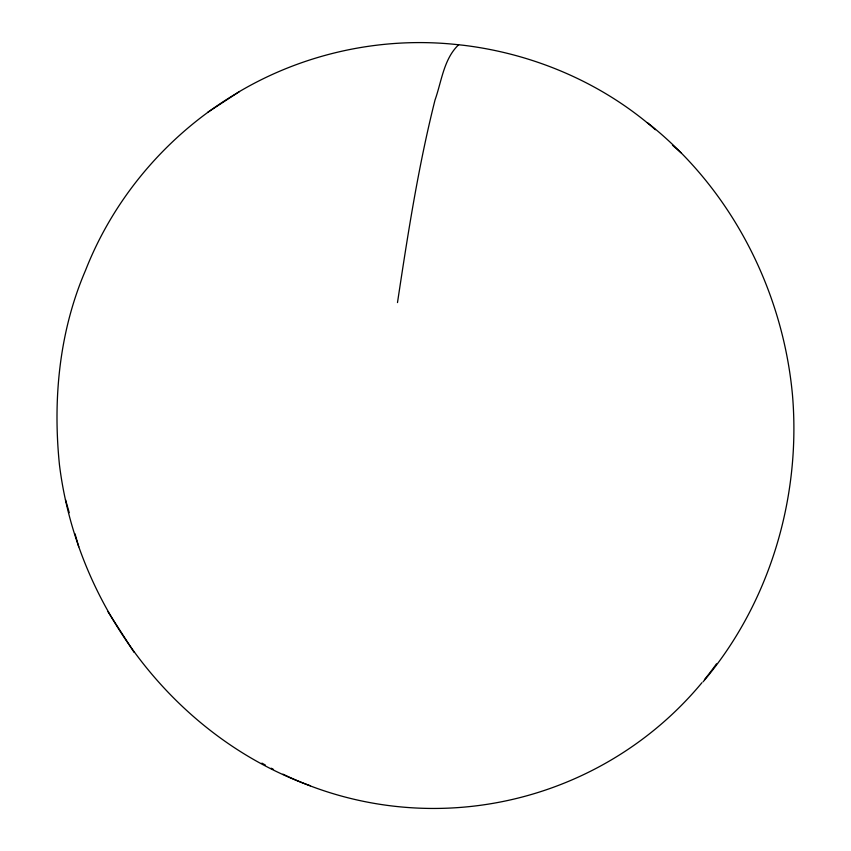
<?xml version="1.0" encoding="UTF-8"?>
<svg xmlns="http://www.w3.org/2000/svg" width="851" height="851" viewBox="0 0 851 851"><rect width="100%" height="100%" fill="white"/><g stroke="black" fill="none" stroke-linecap="round" stroke-linejoin="round"><path stroke-width="1.28" d="M397.491 302.584C407.767 234.674 418.245 166.636 435.031 99.982C441.616 81.441 443.733 58.921 458.636 44.773L463.167 45.241C533.683 53.762 601.912 82.802 655.43 129.735M703.064 681.842C769.815 603.253 801.131 497.399 792.483 395.055C782.771 289.723 730.839 188.401 647.366 122.629M458.636 44.773C383.014 36.242 305.073 52.879 239.503 91.514L236.014 93.706C168.285 134.043 114.353 196.804 85.568 270.267C59.272 331.262 52.741 399.151 59.453 464.816C76.973 606.869 174.636 737.019 310.37 785.771M239.503 91.514L207.814 112.247M672.471 145.213L681.119 152.84M107.981 611.72L134.107 652.377M65.495 499.633L69.229 512.653M75.016 533.79L78.749 546.789M716.489 663.854A344.868 339.762 -13 0 1 704.458 679.619M701.947 682.693A344.868 339.762 -13 0 1 282.957 774.165M273.49 769.432A344.868 339.762 -13 0 1 271.15 768.198M265.352 765.049A344.868 339.762 -13 0 1 261.906 763.113"/></g></svg>
